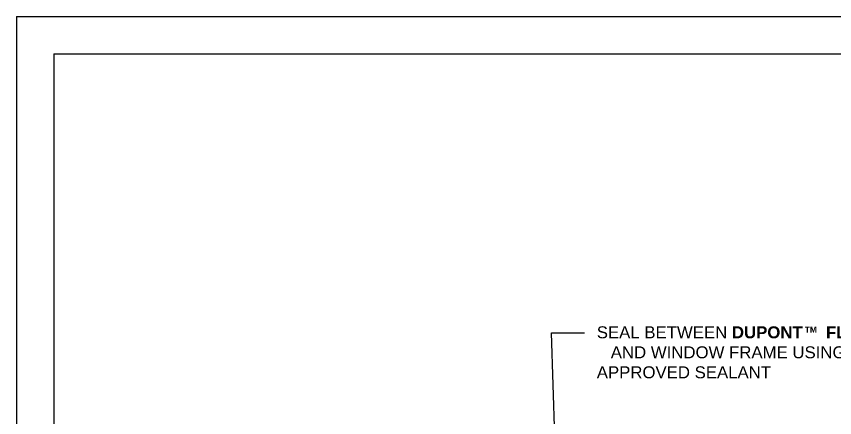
# Model space of a CAD drawing. Extents: x -129 to 26, y 0 to 100.
# Drawn here: x 0 to 16.36, y 24.97 to 33 of the extents above; entities that cross this region are included whole.
import ezdxf

# ---------------------------------------------------------------- set-up
doc = ezdxf.new("R2010")
doc.units = 0
doc.header["$LTSCALE"] = 1.5
doc.header["$MEASUREMENT"] = 0
doc.layers.get('DEFPOINTS').update_dxf_attribs({"linetype": 'CONTINUOUS'})
doc.layers.add('8X11-TTB$0$B', color=7, linetype='CONTINUOUS')
doc.layers.add('TEXT', color=7, linetype='CONTINUOUS')
doc.styles.add('DETAILS', font='sanss___.ttf', dxfattribs={"height": 1})
doc.dimstyles.new('TYVEKDETAILS', dxfattribs={"dimscale": 6, "dimtxt": 1.5, "dimasz": 0.1, "dimexe": 0.75, "dimexo": 0.75, "dimgap": 0.75, "dimtad": 0, "dimtih": 1, "dimtoh": 1, "dimdec": 4, "dimzin": 0, "dimtxsty": 'DETAILS', "dimcen": 0.0625, "dimazin": 3, "dimtfac": 1, "dimtdec": 4, "dimtofl": 0, "dimtmove": 0, "dimatfit": 3, "dimtolj": 1, "dimtzin": 0})

msp = doc.modelspace()

# ---------------------------------------------------------------- linework, layer by layer
at = {"layer": '8X11-TTB$0$B', "color": 7}
for q in [(0.75, 0.7499999999999964), (24.75, 32.25000000000001)]:
    msp.add_line((0.7499999999999893, 32.25), q, dxfattribs=at)
at = {"layer": 'DEFPOINTS'}
for q in [(0, -3.552713678800501e-15), (25.5, 33)]:
    msp.add_line((-5.329070518200751e-15, 33), q, dxfattribs=at)

# ---------------------------------------------------------------- texts
at = {"layer": 'TEXT', "insert": (11.60298581736288, 26.79875632823896, -1.489998413730723e-09), "char_height": 0.239999999976, "width": 6.557973606230769, "attachment_point": 1, "style": 'DETAILS'}
msp.add_mtext('SEAL BETWEEN{\\fSansSerif|b1|i0|c2|p2; DUPONT     FLEXWRAP     }AND WINDOW FRAME USING AN APPROVED SEALANT', dxfattribs=at)
at = {"layer": 'TEXT', "insert": (15.76088221836248, 26.73464339347463, -1.489998413730723e-09), "char_height": 0.119999999988, "attachment_point": 4, "style": 'DETAILS'}
msp.add_mtext('{\\fSansSerif|b1|i0|c2|p2;TM}', dxfattribs=at)

# ---------------------------------------------------------------- leaders
at = {"layer": 'TEXT'}
msp.add_leader([(10.89462610368629, 20.43315966393908, -4.469995241192172e-09), (10.69763451551734, 26.6687399288921, -4.469995241192172e-09), (11.35607073124147, 26.6676226833109, -4.469995241192172e-09)], dimstyle='TYVEKDETAILS', override={"dimscale": 3, "dimfxl": 3}, dxfattribs=at)

doc.saveas('drawing.dxf')
